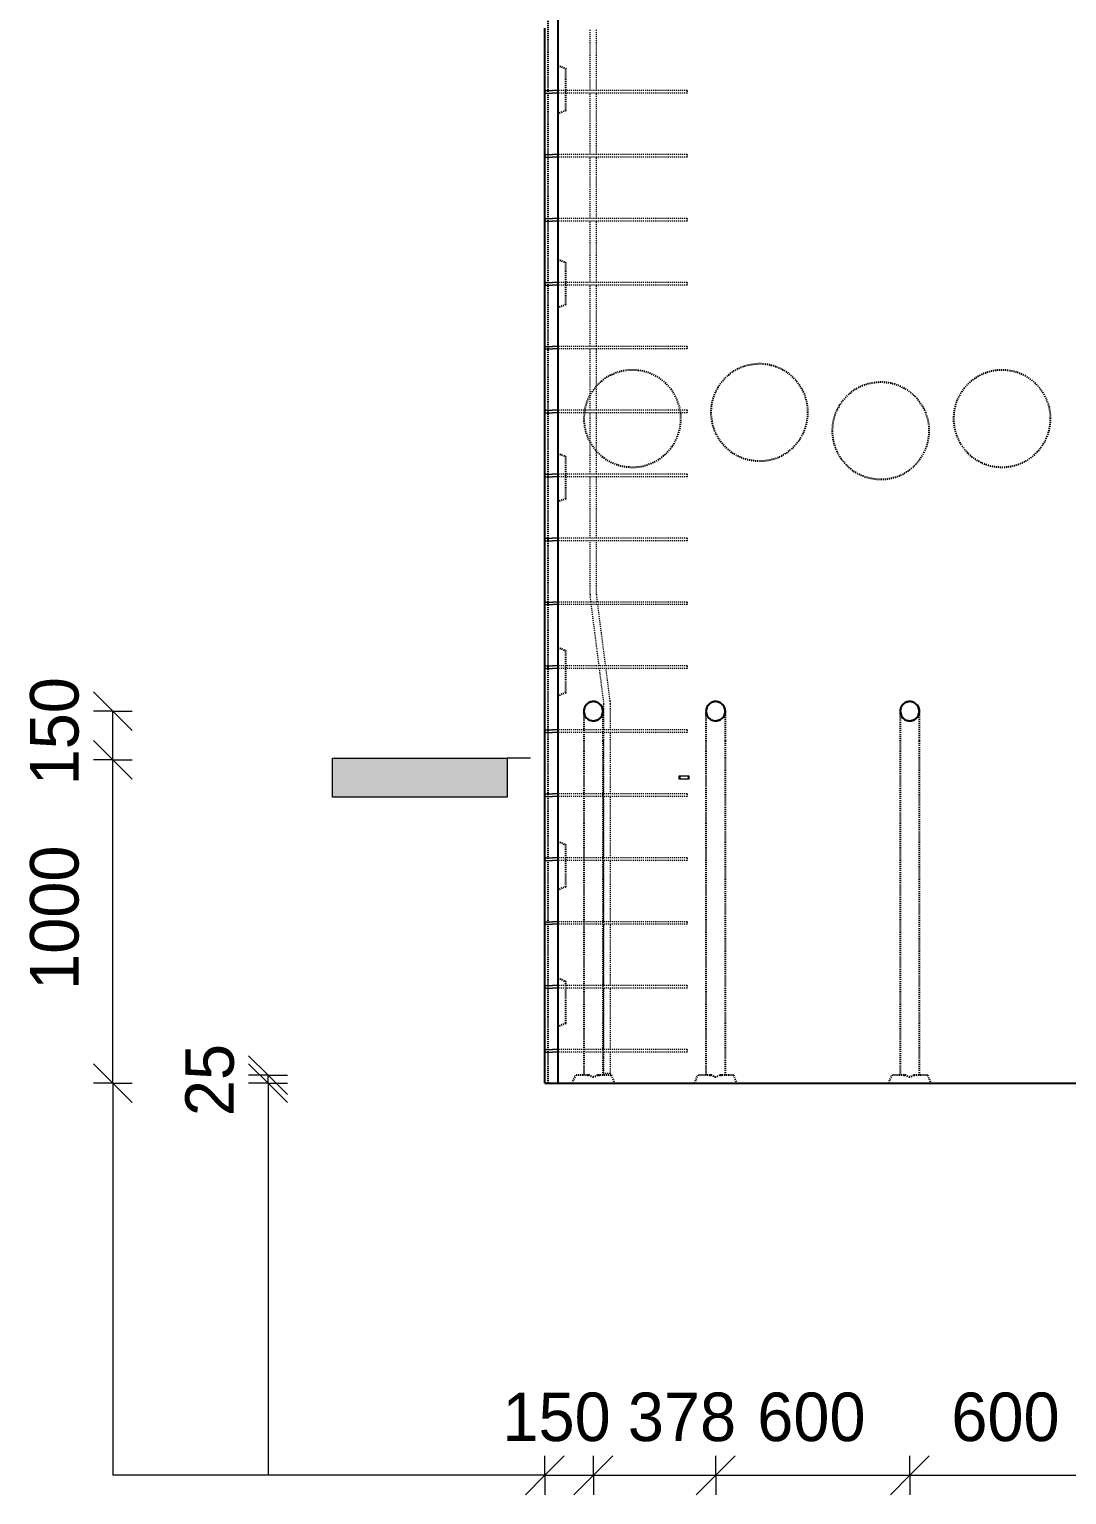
# Model space of a CAD drawing. Header units: millimetres. Extents: x -2679 to 14505, y -2685 to 13006.
# Drawn here: x 1641 to 4848, y -2667 to 1864 of the extents above; entities that cross this region are included whole.
import ezdxf

# ---------------------------------------------------------------- set-up
doc = ezdxf.new("R2010")
doc.units = ezdxf.units.MM
doc.linetypes.add('Dash', pattern=[6.36, 3.18, -3.18])
for name, color, linetype, lineweight in [('A-ANNO-DIMS', 211, 'Continuous', 9), ('A-ANNO-DIMS-60', 211, 'Continuous', 9), ('A-DETL-MBND', 5, 'Continuous', 18), ('A-GENM', 13, 'Continuous', 18), ('A-WALL', 113, 'Continuous', 25), ('A-WALL-HDLN', 110, 'Dash', 25), ('G-ANNO-SYMB', 111, 'Continuous', 9), ('S-RBAR', 171, 'Continuous', 18)]:
    doc.layers.add(name, color=color, linetype=linetype, lineweight=lineweight)
doc.styles.add('Nirmala UI Semilight', font='NirmalaS.ttf', dxfattribs={"height": 150})
doc.dimstyles.new('Arrow_Filled_-_2_5_NI_UI', dxfattribs={"dimscale": 304.8, "dimtxt": 157.104592, "dimasz": 0.393701, "dimexe": 0.19685, "dimexo": 0.0625, "dimgap": 0.19685, "dimtad": 1, "dimdec": 4, "dimzin": 0, "dimdsep": 46, "dimtxsty": 'Nirmala UI Semilight', "dimblk1": 'OBLIQUE', "dimblk2": 'OBLIQUE', "dimsah": 1, "dimcen": 0.09, "dimazin": 0, "dimtfac": 1, "dimtdec": 4, "dimtix": 1, "dimtmove": 2, "dimatfit": 3, "dimfxl": 0.19685, "dimfxlon": 1, "dimtvp": 1, "dimtolj": 1, "dimtzin": 0, "dimarcsym": 2})
doc.dimstyles.new('Arrow_Filled_-_2_5_NI_UI_1', dxfattribs={"dimscale": 304.8, "dimtxt": 157.104592, "dimasz": 0.393701, "dimexe": 0.19685, "dimexo": 0.0625, "dimgap": 0.19685, "dimtad": 1, "dimdec": 4, "dimzin": 0, "dimdsep": 46, "dimtxsty": 'Nirmala UI Semilight', "dimblk1": 'OBLIQUE', "dimblk2": 'OBLIQUE', "dimsah": 1, "dimcen": 0.09, "dimazin": 0, "dimtfac": 1, "dimtdec": 4, "dimtix": 1, "dimtmove": 0, "dimatfit": 3, "dimfxl": 0.19685, "dimfxlon": 1, "dimtvp": 1, "dimtolj": 1, "dimtzin": 0, "dimarcsym": 2})

# ---------------------------------------------------------------- blocks, each defined once
blk = doc.blocks.new('RR spread anchor face based - RR-SA-2_5-200-1726821-Elevation Front')
at = {"layer": 'A-GENM'}
for p, q in [((5045.6, 6760), (5048.1, 6760)), ((5045.6, 6750), (5045.6, 6760)), ((5048.1, 6760), (5073.1, 6760)), ((5048.1, 6760), (5048.1, 6750)), ((5073.1, 6760), (5075.6, 6760)), ((5073.1, 6760), (5073.1, 6750)), ((5075.6, 6760), (5075.6, 6750)), ((5048.1, 6750), (5045.6, 6750)), ((5073.1, 6750), (5048.1, 6750)), ((5075.6, 6750), (5073.1, 6750))]:
    blk.add_line(p, q, dxfattribs=at)
blk = doc.blocks.new('Detail View - M_Section Tail - Filled Horizontal-14034-Elevation Front')
at = {"layer": 'G-ANNO-SYMB'}
blk.add_hatch(color=256, dxfattribs=at).paths.add_polyline_path([(3118.2, -510.2), (3118.2, -390.2), (2578.2, -390.2), (2578.2, -510.2)])
for p, q in [((2578.2, -510.2), (2578.2, -390.2)), ((2578.2, -390.2), (3118.2, -390.2)), ((3118.2, -390.2), (3118.2, -510.2)), ((3118.2, -510.2), (2578.2, -510.2))]:
    blk.add_line(p, q, dxfattribs=at)
blk = doc.blocks.new('DIMBLOCK1-Elevation Front')
at = {"layer": 'A-ANNO-DIMS-60'}
for p, q in [((3234.6, -2607.4), (3294.6, -2547.4)), ((3234.6, -2607.4), (3234.6, -2547.4)), ((3384.6, -2607.4), (3444.6, -2547.4)), ((3384.6, -2607.4), (3384.6, -2547.4)), ((3234.6, -2607.4), (3174.6, -2667.4)), ((3234.6, -2607.4), (3384.6, -2607.4)), ((3234.6, -2607.4), (3234.6, -2667.4)), ((3384.6, -2607.4), (3324.6, -2667.4)), ((3384.6, -2607.4), (3384.6, -2667.4))]:
    blk.add_line(p, q, dxfattribs=at)
at = {"layer": 'A-ANNO-DIMS-60', "color": 0, "insert": (3103.4, -2351.7), "char_height": 150, "width": 370.196, "attachment_point": 1, "line_spacing_factor": 1.142579, "style": 'Nirmala UI Semilight'}
blk.add_mtext('150', dxfattribs=at)
blk = doc.blocks.new('_Oblique')
at = {"color": 0, "linetype": 'ByBlock', "lineweight": -2}
blk.add_line((-0.5, -0.5), (0.5, 0.5), dxfattribs=at)
blk = doc.blocks.new('DIMBLOCK2-Elevation Front')
at = {"layer": 'A-ANNO-DIMS-60'}
for p, q in [((3384.6, -2607.4), (3444.6, -2547.4)), ((3384.6, -2607.4), (3384.6, -2547.4)), ((3762.6, -2607.4), (3822.6, -2547.4)), ((3762.6, -2607.4), (3762.6, -2547.4)), ((3384.6, -2607.4), (3324.6, -2667.4)), ((3384.6, -2607.4), (3762.6, -2607.4)), ((3384.6, -2607.4), (3384.6, -2667.4)), ((3762.6, -2607.4), (3702.6, -2667.4)), ((3762.6, -2607.4), (3762.6, -2667.4))]:
    blk.add_line(p, q, dxfattribs=at)
at = {"layer": 'A-ANNO-DIMS-60', "color": 0, "insert": (3491.1, -2351.7), "char_height": 150, "width": 404.473, "attachment_point": 1, "line_spacing_factor": 1.142579, "style": 'Nirmala UI Semilight'}
blk.add_mtext('378', dxfattribs=at)
blk = doc.blocks.new('DIMBLOCK3-Elevation Front')
at = {"layer": 'A-ANNO-DIMS-60'}
for p, q in [((3762.6, -2607.4), (3822.6, -2547.4)), ((3762.6, -2607.4), (3762.6, -2547.4)), ((4362.6, -2607.4), (4422.6, -2547.4)), ((4362.6, -2607.4), (4362.6, -2547.4)), ((3762.6, -2607.4), (3702.6, -2667.4)), ((3762.6, -2607.4), (4362.6, -2607.4)), ((3762.6, -2607.4), (3762.6, -2667.4)), ((4362.6, -2607.4), (4302.6, -2667.4)), ((4362.6, -2607.4), (4362.6, -2667.4))]:
    blk.add_line(p, q, dxfattribs=at)
at = {"layer": 'A-ANNO-DIMS-60', "color": 0, "insert": (3891.2, -2351.7), "char_height": 150, "width": 411.328, "attachment_point": 1, "line_spacing_factor": 1.142579, "style": 'Nirmala UI Semilight'}
blk.add_mtext('600', dxfattribs=at)
blk = doc.blocks.new('DIMBLOCK4-Elevation Front')
at = {"layer": 'A-ANNO-DIMS-60'}
for p, q in [((4362.6, -2607.4), (4422.6, -2547.4)), ((4362.6, -2607.4), (4362.6, -2547.4)), ((4962.6, -2607.4), (5022.6, -2547.4)), ((4962.6, -2607.4), (4962.6, -2547.4)), ((4362.6, -2607.4), (4302.6, -2667.4)), ((4362.6, -2607.4), (4962.6, -2607.4)), ((4362.6, -2607.4), (4362.6, -2667.4)), ((4962.6, -2607.4), (4902.6, -2667.4)), ((4962.6, -2607.4), (4962.6, -2667.4))]:
    blk.add_line(p, q, dxfattribs=at)
at = {"layer": 'A-ANNO-DIMS-60', "color": 0, "insert": (4491.2, -2351.7), "char_height": 150, "width": 411.328, "attachment_point": 1, "line_spacing_factor": 1.142579, "style": 'Nirmala UI Semilight'}
blk.add_mtext('600', dxfattribs=at)
blk = doc.blocks.new('DIMBLOCK7-Elevation Front')
at = {"layer": 'A-ANNO-DIMS-60'}
for p, q in [((2378.7, -1370), (2318.7, -1310)), ((2378.7, -1395), (2318.7, -1335)), ((2378.7, -1370), (2318.7, -1370)), ((2378.7, -1395), (2318.7, -1395)), ((2378.7, -1395), (2378.7, -1370)), ((2378.7, -1370), (2438.7, -1430)), ((2378.7, -1370), (2438.7, -1370)), ((2378.7, -1395), (2438.7, -1455)), ((2378.7, -1395), (2438.7, -1395))]:
    blk.add_line(p, q, dxfattribs=at)
at = {"layer": 'A-ANNO-DIMS-60', "color": 0, "insert": (2123, -1496.8), "char_height": 150, "width": 274.219, "attachment_point": 1, "rotation": 90, "line_spacing_factor": 1.142579, "style": 'Nirmala UI Semilight'}
blk.add_mtext('25', dxfattribs=at)
blk = doc.blocks.new('DIMBLOCK8-Elevation Front')
at = {"layer": 'A-ANNO-DIMS-60'}
for p, q in [((1898.7, -395), (1838.7, -335)), ((1898.7, -395), (1838.7, -395)), ((1898.7, -1395), (1898.7, -395)), ((1898.7, -395), (1958.7, -455)), ((1898.7, -395), (1958.7, -395)), ((1898.7, -1395), (1838.7, -1335)), ((1898.7, -1395), (1838.7, -1395)), ((1898.7, -1395), (1958.7, -1455)), ((1898.7, -1395), (1958.7, -1395))]:
    blk.add_line(p, q, dxfattribs=at)
at = {"layer": 'A-ANNO-DIMS-60', "color": 0, "insert": (1643, -1106.4), "char_height": 150, "width": 507.305, "attachment_point": 1, "rotation": 90, "line_spacing_factor": 1.142579, "style": 'Nirmala UI Semilight'}
blk.add_mtext('1000', dxfattribs=at)
blk = doc.blocks.new('DIMBLOCK9-Elevation Front')
at = {"layer": 'A-ANNO-DIMS-60'}
for p, q in [((1898.7, -245), (1838.7, -185)), ((1898.7, -245), (1838.7, -245)), ((1898.7, -395), (1898.7, -245)), ((1898.7, -245), (1958.7, -305)), ((1898.7, -245), (1958.7, -245)), ((1898.7, -395), (1838.7, -335)), ((1898.7, -395), (1838.7, -395)), ((1898.7, -395), (1958.7, -455)), ((1898.7, -395), (1958.7, -395))]:
    blk.add_line(p, q, dxfattribs=at)
at = {"layer": 'A-ANNO-DIMS-60', "color": 0, "insert": (1643, -474.2), "char_height": 150, "width": 370.196, "attachment_point": 1, "rotation": 90, "line_spacing_factor": 1.142579, "style": 'Nirmala UI Semilight'}
blk.add_mtext('150', dxfattribs=at)

msp = doc.modelspace()

# ---------------------------------------------------------------- linework, layer by layer
at = {"layer": 'A-DETL-MBND'}
for p, q in [((1898.67189, -1395), (1898.67189, -2607.43963)), ((2378.67189, -1395), (2378.67189, -2607.43963)), ((3234.56745, -2607.43963), (1898.67189, -2607.43963))]:
    msp.add_line(p, q, dxfattribs=at)
at = {"layer": 'A-WALL'}
for p, q in [((3274.5695, 7060), (3274.5695, -1395)), ((3234.56745, 1670.38007), (3234.56745, 1867.28659)), ((3234.56745, 1472.71341), (3234.56745, 1669.61993)), ((3234.56745, 1275.04674), (3234.56745, 1471.95326)), ((3234.56745, 1077.38007), (3234.56745, 1274.28659)), ((3234.56745, 879.71341), (3234.56745, 1076.61993)), ((3234.56745, 682.04674), (3234.56745, 878.95326)), ((3234.56745, 484.38007), (3234.56745, 681.28659)), ((3234.56745, 286.71341), (3234.56745, 483.61993)), ((3234.56745, 89.04674), (3234.56745, 285.95326)), ((3234.56745, -108.61993), (3234.56745, 88.28659)), ((3234.56745, -306.28659), (3234.56745, -109.38007)), ((3234.56745, -503.95326), (3234.56745, -307.04674)), ((3234.56745, -701.61993), (3234.56745, -504.71341)), ((3234.56745, -899.28659), (3234.56745, -702.38007)), ((3234.56745, -1096.95326), (3234.56745, -900.04674)), ((3234.56745, -1294.61993), (3234.56745, -1097.71341)), ((3234.56745, -1395), (3234.56745, -1295.38007)), ((3234.56745, -1395), (5490.56745, -1395))]:
    msp.add_line(p, q, dxfattribs=at)
at = {"layer": 'A-WALL', "flags": 128}
for points in [[(3384.56745, -215), (3369.53295, -219.03919), (3358.54692, -230.06909), (3354.56745, -245)], [(3414.56745, -245), (3410.52826, -229.96549), (3399.49836, -218.97947), (3384.56745, -215)], [(3762.56745, -215), (3747.53295, -219.03919), (3736.54692, -230.06909), (3732.56745, -245)], [(3792.56745, -245), (3788.52826, -229.96549), (3777.49836, -218.97947), (3762.56745, -215)], [(4362.56745, -215), (4347.53295, -219.03919), (4336.54692, -230.06909), (4332.56745, -245)], [(4392.56745, -245), (4388.52826, -229.96549), (4377.49836, -218.97947), (4362.56745, -215)], [(3354.56745, -245), (3358.60665, -260.03451), (3369.63655, -271.02053), (3384.56745, -275)], [(3384.56745, -275), (3399.60196, -270.96081), (3410.58799, -259.93091), (3414.56745, -245)], [(3414.56745, -250.72272), (3414.56745, -245.13838), (3414.56745, -245)], [(3732.56745, -245), (3736.60665, -260.03451), (3747.63655, -271.02053), (3762.56745, -275)], [(3762.56745, -275), (3777.60196, -270.96081), (3788.58799, -259.93091), (3792.56745, -245)], [(3792.56745, -250.72272), (3792.56745, -245.13838), (3792.56745, -245)], [(4332.56745, -245), (4336.60665, -260.03451), (4347.63655, -271.02053), (4362.56745, -275)], [(4362.56745, -275), (4377.60196, -270.96081), (4388.58799, -259.93091), (4392.56745, -245)], [(4392.56745, -250.72272), (4392.56745, -245.13838), (4392.56745, -245)]]:
    msp.add_lwpolyline(points, dxfattribs=at)
at = {"layer": 'A-WALL'}
for centre, start, end in [((3384.56745, -245), 120.83030229, 149.6053058), ((3384.56745, -245), 90.72252687, 119.42229601), ((3384.56745, -245), 61.01869337, 89.26639009), ((3384.56745, -245), 30.83105155, 59.6045335), ((3762.56745, -245), 120.83030229, 149.6053058), ((3762.56745, -245), 90.72252687, 119.42229601), ((3762.56745, -245), 61.01869337, 89.26639009), ((3762.56745, -245), 30.83105155, 59.6045335), ((4362.56745, -245), 120.83030229, 149.6053058), ((4362.56745, -245), 90.72252687, 119.42229601), ((4362.56745, -245), 61.01869337, 89.26639009), ((4362.56745, -245), 30.83105155, 59.6045335), ((3384.56745, -245), 150.6727618, 179.61937532), ((3384.56745, -245), 180.42457698, 209.72326815), ((3384.56745, -245), 210.81300667, 239.62313313), ((3384.56745, -245), 241.01713814, 269.26797703), ((3384.56745, -245), 270.72093746, 299.42390155), ((3384.56745, -245), 300.81202935, 329.6241405), ((3384.56745, -245), 0.3777518, 29.77056829), ((3384.56745, -245), 330.71898335, 359.57221129), ((3762.56745, -245), 150.6727618, 179.61937532), ((3762.56745, -245), 180.42457698, 209.72326815), ((3762.56745, -245), 210.81300667, 239.62313313), ((3762.56745, -245), 241.01713814, 269.26797703), ((3762.56745, -245), 270.72093746, 299.42390155), ((3762.56745, -245), 300.81202935, 329.6241405), ((3762.56745, -245), 0.3777518, 29.77056829), ((3762.56745, -245), 330.71898335, 359.57221129), ((4362.56745, -245), 150.6727618, 179.61937532), ((4362.56745, -245), 180.42457698, 209.72326815), ((4362.56745, -245), 210.81300667, 239.62313313), ((4362.56745, -245), 241.01713814, 269.26797703), ((4362.56745, -245), 270.72093746, 299.42390155), ((4362.56745, -245), 300.81202935, 329.6241405), ((4362.56745, -245), 0.3777518, 29.77056829), ((4362.56745, -245), 330.71898335, 359.57221129)]:
    msp.add_arc(centre, 30, start, end, dxfattribs=at)
at = {"layer": 'A-WALL-HDLN'}
for p, q in [((3244.57004, -1395), (3244.57004, 3650.4499)), ((3274.56745, 1752.50781), (3299.56745, 1742.50781)), ((3299.56745, 1612.50781), (3299.56745, 1742.50781)), ((3299.56745, 1612.50781), (3274.56745, 1602.50781)), ((3274.56745, 1152.50781), (3299.56745, 1142.50781)), ((3299.56745, 1012.50781), (3299.56745, 1142.50781)), ((3299.56745, 1012.50781), (3274.56745, 1002.50781)), ((3274.56745, 552.50781), (3299.56745, 542.50781)), ((3299.56745, 412.50781), (3299.56745, 542.50781)), ((3299.56745, 412.50781), (3274.56745, 402.50781)), ((3274.56745, -47.49219), (3299.56745, -57.49219)), ((3299.56745, -187.49219), (3299.56745, -57.49219)), ((3299.56745, -187.49219), (3274.56745, -197.49219)), ((3354.56745, -335), (3354.56745, -1370)), ((3414.56745, -1370), (3414.56745, -335)), ((3732.56745, -335), (3732.56745, -1370)), ((3792.56745, -1370), (3792.56745, -335)), ((4332.56745, -335), (4332.56745, -1370)), ((4392.56745, -1370), (4392.56745, -335)), ((3274.56745, -647.49219), (3299.56745, -657.49219)), ((3299.56745, -787.49219), (3299.56745, -657.49219)), ((3299.56745, -787.49219), (3274.56745, -797.49219)), ((3274.56745, -1070), (3299.56745, -1080)), ((3299.56745, -1210), (3299.56745, -1080)), ((3299.56745, -1210), (3274.56745, -1220)), ((3319.56745, -1395), (3329.56745, -1370)), ((3372.57788, -1370), (3329.56745, -1370)), ((3365.96517, -1370), (3372.57788, -1370)), ((3396.55703, -1370), (3403.16974, -1370)), ((3439.56745, -1370), (3396.55703, -1370)), ((3439.56745, -1370), (3449.56745, -1395)), ((3697.56745, -1395), (3707.56745, -1370)), ((3750.57788, -1370), (3707.56745, -1370)), ((3743.96517, -1370), (3750.57788, -1370)), ((3774.55703, -1370), (3781.16974, -1370)), ((3817.56745, -1370), (3774.55703, -1370)), ((3817.56745, -1370), (3827.56745, -1395)), ((4297.56745, -1395), (4307.56745, -1370)), ((4350.57788, -1370), (4307.56745, -1370)), ((4343.96517, -1370), (4350.57788, -1370)), ((4374.55703, -1370), (4381.16974, -1370)), ((4417.56745, -1370), (4374.55703, -1370)), ((4417.56745, -1370), (4427.56745, -1395))]:
    msp.add_line(p, q, dxfattribs=at)
at = {"layer": 'A-WALL-HDLN', "flags": 128}
for points in [[(3354.56745, -245.38007), (3354.56745, -249.10169), (3354.56745, -261.03291), (3354.56745, -279.70613), (3354.56745, -303.41931), (3354.56745, -330.01104), (3354.56745, -335)], [(3414.56745, -335), (3414.56745, -308.13961), (3414.56745, -283.7275), (3414.56745, -263.98882), (3414.56745, -250.72272)], [(3732.56745, -245.38007), (3732.56745, -249.10169), (3732.56745, -261.03291), (3732.56745, -279.70613), (3732.56745, -303.41931), (3732.56745, -330.01104), (3732.56745, -335)], [(3792.56745, -335), (3792.56745, -308.13961), (3792.56745, -283.7275), (3792.56745, -263.98882), (3792.56745, -250.72272)], [(4332.56745, -245.38007), (4332.56745, -249.10169), (4332.56745, -261.03291), (4332.56745, -279.70613), (4332.56745, -303.41931), (4332.56745, -330.01104), (4332.56745, -335)], [(4392.56745, -335), (4392.56745, -308.13961), (4392.56745, -283.7275), (4392.56745, -263.98882), (4392.56745, -250.72272)], [(3384.56745, -1376.25), (3381.48935, -1375.85417), (3378.44373, -1374.67088), (3375.46275, -1372.71259), (3372.57788, -1370)], [(3396.55703, -1370), (3393.67216, -1372.71259), (3390.69118, -1374.67088), (3387.64556, -1375.85417), (3384.56745, -1376.25)], [(3762.56745, -1376.25), (3759.48935, -1375.85417), (3756.44373, -1374.67088), (3753.46275, -1372.71259), (3750.57788, -1370)], [(3774.55703, -1370), (3771.67216, -1372.71259), (3768.69118, -1374.67088), (3765.64556, -1375.85417), (3762.56745, -1376.25)], [(4362.56745, -1376.25), (4359.48935, -1375.85417), (4356.44373, -1374.67088), (4353.46275, -1372.71259), (4350.57788, -1370)], [(4374.55703, -1370), (4371.67216, -1372.71259), (4368.69118, -1374.67088), (4365.64556, -1375.85417), (4362.56745, -1376.25)]]:
    msp.add_lwpolyline(points, dxfattribs=at)
at = {"layer": 'A-WALL-HDLN'}
for centre, start, end in [((3897.93961, 678.89876), 0, 180), ((3505.22203, 659.97768), 0, 150.70185191), ((4272.93961, 622.20249), 0, 180), ((4647.95825, 659.97768), 0, 180), ((3505.22203, 659.97768), 150.80116955, 180), ((3505.22203, 659.97768), 180, 209.19883045), ((3505.22203, 659.97768), 209.29814809, 0), ((3897.93961, 678.89876), 180, 0), ((4647.95825, 659.97768), 180, 0), ((4272.93961, 622.20249), 180, 0)]:
    msp.add_arc(centre, 150, start, end, dxfattribs=at)
at = {"layer": 'G-ANNO-SYMB'}
msp.add_line((3190.55258, -390.18348), (3118.17015, -390.18348), dxfattribs=at)
at = {"layer": 'S-RBAR', "linetype": 'Dash'}
for p, q in [((3374.56745, 1674), (3374.56745, 1863.66667)), ((3394.56745, 1674), (3394.56745, 1863.66667)), ((3674.5695, 1674), (3274.61911, 1674)), ((3674.5695, 1666), (3274.61911, 1666)), ((3374.56745, 1476.33333), (3374.56745, 1666)), ((3394.56745, 1476.33333), (3394.56745, 1666)), ((3674.5695, 1674), (3674.5695, 1666)), ((3674.5695, 1476.33333), (3274.61911, 1476.33333)), ((3674.5695, 1468.33333), (3274.61911, 1468.33333)), ((3374.56745, 1278.66667), (3374.56745, 1468.33333)), ((3394.56745, 1278.66667), (3394.56745, 1468.33333)), ((3674.5695, 1476.33333), (3674.5695, 1468.33333)), ((3674.5695, 1278.66667), (3274.61911, 1278.66667)), ((3674.5695, 1270.66667), (3274.61911, 1270.66667)), ((3374.56745, 1081), (3374.56745, 1270.66667)), ((3394.56745, 1081), (3394.56745, 1270.66667)), ((3674.5695, 1278.66667), (3674.5695, 1270.66667)), ((3674.5695, 1081), (3274.61911, 1081)), ((3674.5695, 1073), (3274.61911, 1073)), ((3374.56745, 883.33333), (3374.56745, 1073)), ((3394.56745, 883.33333), (3394.56745, 1073)), ((3674.5695, 1081), (3674.5695, 1073)), ((3674.5695, 883.33333), (3274.61911, 883.33333)), ((3674.5695, 875.33333), (3274.61911, 875.33333)), ((3374.56745, 685.66667), (3374.56745, 875.33333)), ((3394.56745, 685.66667), (3394.56745, 875.33333)), ((3674.5695, 883.33333), (3674.5695, 875.33333)), ((3674.5695, 685.66667), (3274.61911, 685.66667)), ((3674.5695, 685.66667), (3674.5695, 677.66667)), ((3674.5695, 677.66667), (3274.61911, 677.66667)), ((3374.56745, 488), (3374.56745, 677.66667)), ((3394.56745, 488), (3394.56745, 677.66667)), ((3674.5695, 488), (3274.61911, 488)), ((3674.5695, 480), (3274.61911, 480)), ((3374.56745, 290.33333), (3374.56745, 480)), ((3394.56745, 290.33333), (3394.56745, 480)), ((3674.5695, 488), (3674.5695, 480)), ((3674.5695, 290.33333), (3274.61911, 290.33333)), ((3674.5695, 282.33333), (3274.61911, 282.33333)), ((3374.56745, 115.82215), (3374.56745, 282.33333)), ((3394.56745, 115.82215), (3394.56745, 282.33333)), ((3674.5695, 290.33333), (3674.5695, 282.33333)), ((3674.5695, 92.66667), (3274.61911, 92.66667)), ((3377.0058, 92.66667), (3375.09608, 107.54919)), ((3397.16979, 92.66667), (3394.93343, 110.09471)), ((3674.5695, 92.66667), (3674.5695, 84.66667)), ((3674.5695, 84.66667), (3274.61911, 84.66667)), ((3402.37038, -105), (3378.03236, 84.66667)), ((3422.53437, -105), (3398.19635, 84.66667)), ((3674.5695, -105), (3274.61911, -105)), ((3674.5695, -113), (3274.61911, -113)), ((3416.62293, -216.0704), (3403.39694, -113)), ((3436.46028, -213.52487), (3423.56093, -113)), ((3674.5695, -105), (3674.5695, -113)), ((3416.9889, -302.66667), (3416.9889, -221.79783)), ((3436.9889, -302.66667), (3436.9889, -221.79783)), ((3674.5695, -302.66667), (3274.61911, -302.66667)), ((3674.5695, -310.66667), (3274.61911, -310.66667)), ((3416.9889, -500.33333), (3416.9889, -310.66667)), ((3436.9889, -500.33333), (3436.9889, -310.66667)), ((3674.5695, -302.66667), (3674.5695, -310.66667)), ((3674.5695, -500.33333), (3274.61911, -500.33333)), ((3674.5695, -508.33333), (3274.61911, -508.33333)), ((3416.9889, -698), (3416.9889, -508.33333)), ((3436.9889, -698), (3436.9889, -508.33333)), ((3674.5695, -500.33333), (3674.5695, -508.33333)), ((3674.5695, -698), (3274.61911, -698)), ((3674.5695, -706), (3274.61911, -706)), ((3416.9889, -895.66667), (3416.9889, -706)), ((3436.9889, -895.66667), (3436.9889, -706)), ((3674.5695, -698), (3674.5695, -706)), ((3674.5695, -895.66667), (3274.61911, -895.66667)), ((3674.5695, -903.66667), (3274.61911, -903.66667)), ((3416.9889, -1093.33333), (3416.9889, -903.66667)), ((3436.9889, -1093.33333), (3436.9889, -903.66667)), ((3674.5695, -895.66667), (3674.5695, -903.66667)), ((3674.5695, -1093.33333), (3274.61911, -1093.33333)), ((3674.5695, -1101.33333), (3274.61911, -1101.33333)), ((3416.9889, -1291), (3416.9889, -1101.33333)), ((3436.9889, -1291), (3436.9889, -1101.33333)), ((3674.5695, -1093.33333), (3674.5695, -1101.33333)), ((3674.5695, -1291), (3274.61911, -1291)), ((3674.5695, -1299), (3274.61911, -1299)), ((3416.9889, -1365), (3416.9889, -1299)), ((3436.9889, -1365), (3436.9889, -1299)), ((3674.5695, -1291), (3674.5695, -1299)), ((3436.9889, -1365), (3416.9889, -1365))]:
    msp.add_line(p, q, dxfattribs=at)
at = {"layer": 'S-RBAR'}
for p, q in [((3238.56745, 1674), (3258.56745, 1674)), ((3238.56745, 1666), (3258.56745, 1666)), ((3274.5695, 1674), (3258.56745, 1674)), ((3274.5695, 1666), (3258.56745, 1666)), ((3238.56745, 1476.33333), (3258.56745, 1476.33333)), ((3238.56745, 1468.33333), (3258.56745, 1468.33333)), ((3274.5695, 1476.33333), (3258.56745, 1476.33333)), ((3274.5695, 1468.33333), (3258.56745, 1468.33333)), ((3238.56745, 1278.66667), (3258.56745, 1278.66667)), ((3238.56745, 1270.66667), (3258.56745, 1270.66667)), ((3274.5695, 1278.66667), (3258.56745, 1278.66667)), ((3274.5695, 1270.66667), (3258.56745, 1270.66667)), ((3238.56745, 1081), (3258.56745, 1081)), ((3238.56745, 1073), (3258.56745, 1073)), ((3274.5695, 1081), (3258.56745, 1081)), ((3274.5695, 1073), (3258.56745, 1073)), ((3238.56745, 883.33333), (3258.56745, 883.33333)), ((3238.56745, 875.33333), (3258.56745, 875.33333)), ((3274.5695, 883.33333), (3258.56745, 883.33333)), ((3274.5695, 875.33333), (3258.56745, 875.33333)), ((3238.56745, 685.66667), (3258.56745, 685.66667)), ((3274.5695, 685.66667), (3258.56745, 685.66667)), ((3238.56745, 677.66667), (3258.56745, 677.66667)), ((3274.5695, 677.66667), (3258.56745, 677.66667)), ((3238.56745, 488), (3258.56745, 488)), ((3238.56745, 480), (3258.56745, 480)), ((3274.5695, 488), (3258.56745, 488)), ((3274.5695, 480), (3258.56745, 480)), ((3238.56745, 290.33333), (3258.56745, 290.33333)), ((3238.56745, 282.33333), (3258.56745, 282.33333)), ((3274.5695, 290.33333), (3258.56745, 290.33333)), ((3274.5695, 282.33333), (3258.56745, 282.33333)), ((3238.56745, 92.66667), (3258.56745, 92.66667)), ((3274.5695, 92.66667), (3258.56745, 92.66667)), ((3238.56745, 84.66667), (3258.56745, 84.66667)), ((3274.5695, 84.66667), (3258.56745, 84.66667)), ((3238.56745, -105), (3258.56745, -105)), ((3238.56745, -113), (3258.56745, -113)), ((3274.5695, -105), (3258.56745, -105)), ((3274.5695, -113), (3258.56745, -113)), ((3238.56745, -302.66667), (3258.56745, -302.66667)), ((3238.56745, -310.66667), (3258.56745, -310.66667)), ((3274.5695, -302.66667), (3258.56745, -302.66667)), ((3274.5695, -310.66667), (3258.56745, -310.66667)), ((3238.56745, -500.33333), (3258.56745, -500.33333)), ((3238.56745, -508.33333), (3258.56745, -508.33333)), ((3274.5695, -500.33333), (3258.56745, -500.33333)), ((3274.5695, -508.33333), (3258.56745, -508.33333)), ((3238.56745, -698), (3258.56745, -698)), ((3238.56745, -706), (3258.56745, -706)), ((3274.5695, -698), (3258.56745, -698)), ((3274.5695, -706), (3258.56745, -706)), ((3238.56745, -895.66667), (3258.56745, -895.66667)), ((3238.56745, -903.66667), (3258.56745, -903.66667)), ((3274.5695, -895.66667), (3258.56745, -895.66667)), ((3274.5695, -903.66667), (3258.56745, -903.66667)), ((3238.56745, -1093.33333), (3258.56745, -1093.33333)), ((3238.56745, -1101.33333), (3258.56745, -1101.33333)), ((3274.5695, -1093.33333), (3258.56745, -1093.33333)), ((3274.5695, -1101.33333), (3258.56745, -1101.33333)), ((3238.56745, -1291), (3258.56745, -1291)), ((3238.56745, -1299), (3258.56745, -1299)), ((3274.5695, -1291), (3258.56745, -1291)), ((3274.5695, -1299), (3258.56745, -1299))]:
    msp.add_line(p, q, dxfattribs=at)
for centre in [(3238.56745, 1670), (3238.56745, 1472.33333), (3238.56745, 1274.66667), (3238.56745, 1077), (3238.56745, 879.33333), (3238.56745, 681.66667), (3238.56745, 484), (3238.56745, 286.33333), (3238.56745, 88.66667), (3238.56745, -109), (3238.56745, -306.66667), (3238.56745, -504.33333), (3238.56745, -702), (3238.56745, -899.66667), (3238.56745, -1097.33333), (3238.56745, -1295)]:
    msp.add_arc(centre, 4, 90, 270, dxfattribs=at)
at = {"layer": 'S-RBAR', "linetype": 'Dash'}
for centre, radius, start, end in [((3439.56745, 115.82215), 65, 180, 187.31223234), ((3439.56745, 115.82215), 45, 180, 187.31223234), ((3371.9889, -221.79783), 45, 0, 7.31223234), ((3371.9889, -221.79783), 65, 360, 7.31223234)]:
    msp.add_arc(centre, radius, start, end, dxfattribs=at)

# ---------------------------------------------------------------- block references
at = {"layer": 'A-GENM'}
msp.add_blockref('RR spread anchor face based - RR-SA-2_5-200-1726821-Elevation Front', (-1396.00204, -7205), dxfattribs=at)
at = {"layer": 'G-ANNO-SYMB'}
msp.add_blockref('Detail View - M_Section Tail - Filled Horizontal-14034-Elevation Front', (0, 0), dxfattribs=at)

# ---------------------------------------------------------------- dimensions: what is measured, and where the dimension line sits
at = {"layer": 'A-ANNO-DIMS'}
for base, p1, p2, override, picture, middle in [((1898.67189, -245), (1958.67189, -395), (1958.67189, -245), {"dimpost": '<>', "dimfxl": 150}, 'DIMBLOCK9-Elevation Front', (1760.74302, -320)), ((1898.67189, -395), (1958.67189, -1395), (1958.67189, -395), {"dimpost": '<>', "dimfxl": 1000}, 'DIMBLOCK8-Elevation Front', (1760.74302, -895)), ((2378.67189, -1370), (2438.67189, -1395), (2438.67189, -1370), {"dimpost": '<>', "dimfxl": 25}, 'DIMBLOCK7-Elevation Front', (2241.16143, -1382.5))]:
    dim = msp.add_linear_dim(base=base, p1=p1, p2=p2, angle=90, dimstyle='Arrow_Filled_-_2_5_NI_UI_1', override=override, dxfattribs=at)
    dim.commit()
    dim.dimension.update_dxf_attribs({"geometry": picture, "text_midpoint": middle})
for base, p1, p2, override, picture, middle in [((3384.56745, -2607.43963), (3234.56745, -2547.43963), (3384.56745, -2547.43963), {"dimpost": '<>', "dimfxl": 150}, 'DIMBLOCK1-Elevation Front', (3288.4846, -2451.73648)), ((3762.56745, -2607.43963), (3384.56745, -2547.43963), (3762.56745, -2547.43963), {"dimpost": '<>', "dimfxl": 378}, 'DIMBLOCK2-Elevation Front', (3693.35025, -2451.73648))]:
    dim = msp.add_linear_dim(base=base, p1=p1, p2=p2, dimstyle='Arrow_Filled_-_2_5_NI_UI', override=override, dxfattribs=at)
    dim.commit()
    dim.dimension.update_dxf_attribs({"geometry": picture, "text_midpoint": middle, "dimtype": 160})
for base, p1, p2, picture, middle in [((4362.56745, -2607.43963), (3762.56745, -2547.43963), (4362.56745, -2547.43963), 'DIMBLOCK3-Elevation Front', (4062.56745, -2469.87687)), ((4962.56745, -2607.43963), (4362.56745, -2547.43963), (4962.56745, -2547.43963), 'DIMBLOCK4-Elevation Front', (4662.56745, -2469.87687))]:
    dim = msp.add_linear_dim(base=base, p1=p1, p2=p2, dimstyle='Arrow_Filled_-_2_5_NI_UI_1', override={"dimpost": '<>', "dimfxl": 600}, dxfattribs=at)
    dim.commit()
    dim.dimension.update_dxf_attribs({"geometry": picture, "text_midpoint": middle})

doc.saveas('drawing.dxf')
